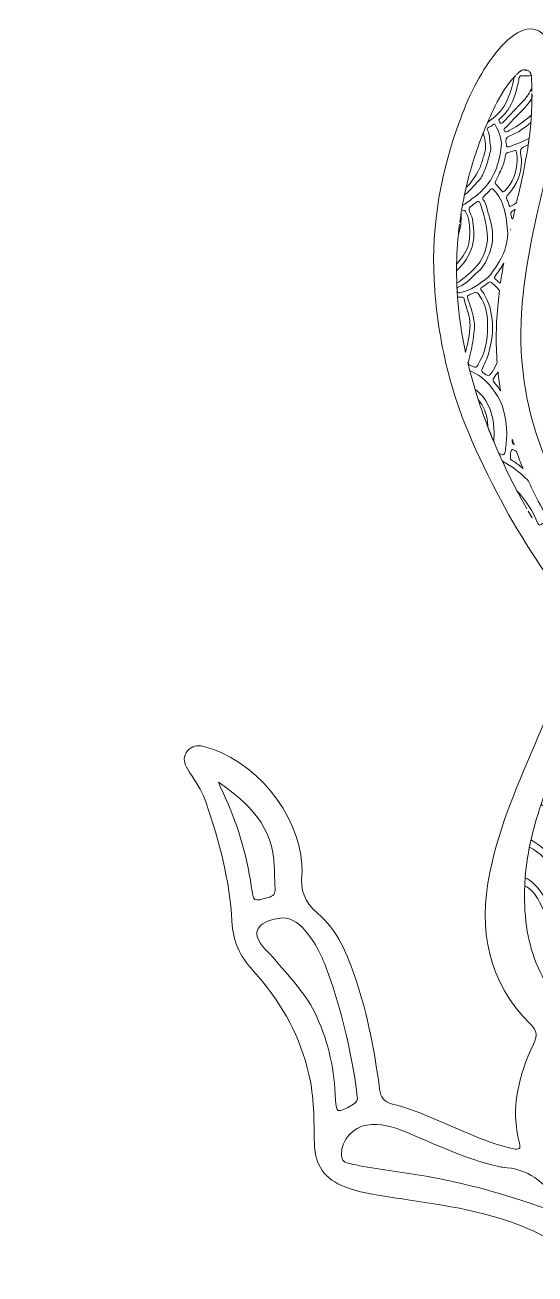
# Model space of a CAD drawing. Extents: x 77 to 1923, y -841 to -159.
# Drawn here: x 76.9 to 217.5, y -508.3 to -164 of the extents above; entities that cross this region are included whole.
import ezdxf

# ---------------------------------------------------------------- set-up
doc = ezdxf.new("R2010")
doc.units = 0
doc.header["$MEASUREMENT"] = 0
doc.layers.add('Layer 1', color=7, linetype='Continuous')

# ---------------------------------------------------------------- blocks, each defined once
blk = doc.blocks.new('block 2')
at = {"layer": 'Layer 1', "lineweight": 0}
for points, knots in [([(486.57, -602.07), (484, -600.46), (481.3, -599.05), (478.6, -597.66), (470.41, -593.45), (462.09, -589.49), (454.44, -584.3), (452.13, -582.74), (449.81, -581.17), (449.05, -578.24), (448.05, -574.36), (445.33, -572.04), (441.93, -570.34), (430.71, -564.73), (421.61, -556.45), (413.09, -547.45), (410.61, -544.84), (408.72, -542.05), (408.49, -538.1), (408.24, -533.92), (405.73, -532.17), (401.42, -531.99), (399.37, -531.9), (397.29, -531.88), (395.28, -531.51), (378.33, -528.41), (362.57, -522.06), (347.37, -514.08), (343.08, -511.82), (340.99, -509.02), (341.46, -503.96), (341.69, -501.42), (342.28, -500), (344.52, -498.76), (354.89, -493.03), (366.22, -490.66), (377.73, -488.84), (385.32, -487.64), (393.03, -487.14), (400.36, -484.61), (407.42, -482.18), (409.62, -479.19), (409.86, -471.8), (410.17, -462.85), (410.67, -453.95), (413.81, -445.41), (417.13, -436.4), (423.02, -429.13), (429.04, -421.9), (430.52, -420.12), (432.24, -418.37), (432.31, -415.9), (432.53, -408.52), (434.17, -401.36), (435.68, -394.21), (437.71, -384.58), (439.85, -374.94), (446.4, -367.07), (446.79, -366.59), (447.09, -366.02), (447.35, -365.46), (448.31, -363.31), (447.33, -361.72), (444.98, -361.62), (443.42, -361.55), (441.98, -362.06), (440.56, -362.62), (433.97, -365.2), (428.46, -369.41), (423.21, -374.07), (417.88, -378.81), (414.75, -384.65), (413.85, -391.66), (413.37, -395.38), (413.09, -399.14), (413.38, -402.91), (413.46, -403.95), (413.69, -405.02), (412.53, -405.78), (405.95, -410.06), (402.66, -416.73), (399.9, -423.66), (395.64, -434.36), (393.41, -445.58), (392.21, -457), (391.97, -459.27), (391.46, -460.73), (388.82, -461.22), (386.13, -461.71), (383.52, -462.81), (380.96, -463.85), (373.18, -467.01), (365.67, -470.81), (357.54, -473.11), (353.04, -474.38), (353.06, -474.44), (353.94, -470.1), (353.98, -469.92), (353.98, -469.74), (354.01, -469.56), (355.67, -460.59), (353.02, -452.36), (349.38, -444.4), (348.4, -442.25), (348.78, -441.12), (350.3, -439.6), (359.5, -430.39), (363.44, -419.23), (362.7, -406.26), (362.08, -395.46), (359.01, -385.33), (354.83, -375.5), (349.34, -362.59), (343.47, -349.85), (338.87, -336.56), (337.16, -331.66), (337.77, -327.78), (340.75, -323.41), (351.9, -307.08), (362.47, -290.4), (369.37, -271.69), (380, -242.84), (380.41, -214.17), (367.88, -185.77), (364.89, -178.99), (361.52, -172.3), (355.82, -167.26), (352.18, -164.05), (348.68, -164.64), (346.25, -168.77), (344.14, -172.37), (342.96, -176.26), (342.74, -180.47), (342.37, -187.61), (343.69, -194.54), (345.24, -201.44), (348.16, -214.41), (351.58, -227.26), (352.67, -240.61), (354.76, -266.24), (347.02, -288.73), (331.62, -308.92), (330.64, -310.21), (329.97, -310.55), (328.84, -309.04), (325.89, -305.09), (322.45, -301.57), (318.69, -298.38), (317.66, -297.51), (317.58, -296.83), (318.24, -295.67), (319.57, -293.34), (320.79, -290.95), (321.9, -288.51), (326.96, -277.29), (328.52, -265.68), (324.5, -253.89), (320.46, -242.03), (314.03, -231.42), (305.8, -221.95), (304.58, -220.55), (303.09, -219.35), (301.62, -218.19), (300.65, -217.43), (299.42, -216.66), (298.2, -217.56), (297.1, -218.37), (296.99, -219.69), (297.28, -220.99), (298.75, -227.45), (299.65, -234), (300.73, -240.52), (301.52, -245.24), (302.33, -249.95), (303.19, -255), (301.45, -253.75), (300.26, -251.39), (298.22, -252.77), (296.26, -254.1), (297.68, -256.19), (298.05, -257.93), (298.31, -259.15), (298.76, -260.33), (299.1, -261.54), (299.88, -264.38), (300.68, -267.21), (301.38, -270.08), (301.57, -270.86), (302.15, -272.07), (300.96, -272.43), (298.09, -273.29), (297.66, -275.73), (297.07, -278.04), (296.35, -280.89), (295.7, -283.77), (295.22, -286.67), (294.97, -288.18), (294.46, -288.54), (292.96, -288.25), (286.49, -286.98), (279.99, -286.86), (273.54, -288.34), (271.8, -288.73), (271.58, -287.84), (271.32, -286.59), (270.61, -283.18), (269.92, -279.76), (269.08, -276.38), (268.77, -275.11), (268.44, -273.48), (267.06, -273.08), (264.65, -272.39), (264.91, -270.95), (265.5, -269.2), (265.76, -268.44), (265.97, -267.66), (266.16, -266.89), (267.14, -263.08), (268.17, -259.28), (269.02, -255.44), (269.25, -254.41), (269.74, -252.99), (268.42, -252.28), (267.27, -251.65), (266.47, -252.77), (265.57, -253.29), (265.07, -253.59), (264.79, -254.34), (263.98, -254.1), (263.51, -253.26), (263.79, -252.36), (263.93, -251.52), (264.66, -246.85), (265.48, -242.18), (266.24, -237.5), (267.12, -232.04), (268.91, -226.74), (269.27, -221.18), (269.35, -220.03), (269.44, -218.76), (268.25, -218.04), (266.95, -217.24), (265.66, -217.66), (264.46, -218.36), (262.09, -219.74), (260.32, -221.77), (258.66, -223.88), (253, -231.11), (248.8, -239.19), (244.8, -247.4), (240.29, -256.65), (238.93, -266.28), (240.81, -276.36), (242.03, -282.92), (244.49, -289.04), (247.85, -294.81), (248.38, -295.72), (249.29, -296.53), (247.87, -297.74), (243.91, -301.12), (240.42, -304.96), (237.46, -309.26), (236.64, -310.45), (236.05, -310.31), (235.29, -309.23), (233.86, -307.18), (232.33, -305.2), (230.93, -303.12), (220.87, -288.24), (214.54, -272.04), (213.68, -253.92), (213.02, -239.82), (215.67, -226.16), (218.84, -212.54), (221.07, -202.98), (223.48, -193.44), (223.8, -183.55), (223.97, -178.4), (223.54, -173.33), (221.17, -168.65), (219.31, -164.99), (216.2, -164.16), (212.66, -166.21), (210.7, -167.34), (209.06, -168.86), (207.61, -170.58), (202.75, -176.33), (199.45, -182.99), (196.89, -189.96), (191.63, -204.26), (188.84, -218.9), (189.64, -234.32), (190.04, -242.16), (191.18, -249.77), (192.92, -257.29), (195.98, -270.52), (201.55, -282.81), (207.91, -294.76), (213.85, -305.92), (221.1, -316.25), (227.96, -326.82), (229.28, -328.85), (229.62, -330.71), (228.87, -333.09), (225.91, -342.39), (222.1, -351.35), (218.28, -360.3), (213.08, -372.47), (207.66, -384.55), (205.01, -397.61), (201.79, -413.41), (204.4, -427.73), (216.23, -439.44), (218.17, -441.36), (218.09, -442.67), (217.05, -444.88), (213.01, -453.55), (210.58, -462.52), (213.19, -472.15), (213.66, -473.87), (212.89, -473.99), (211.57, -473.72), (208.49, -473.11), (205.54, -472.09), (202.61, -470.97), (194.43, -467.85), (186.7, -463.56), (178.17, -461.4), (175.74, -460.78), (174.95, -459.64), (174.64, -457.32), (173.27, -447.12), (171.39, -437.02), (168.12, -427.23), (165.83, -420.36), (163.06, -413.46), (157.53, -408.79), (153.77, -405.62), (152.74, -402.46), (153.21, -398.11), (153.3, -397.22), (153.21, -396.32), (153.16, -395.43), (152.4, -381.19), (139.95, -366.25), (126.04, -362.84), (124.33, -362.42), (122.89, -362.63), (121.71, -364.09), (120.54, -365.54), (120.53, -367.01), (121.39, -368.56), (121.86, -369.42), (122.39, -370.25), (122.94, -371.07), (124.49, -373.38), (125.91, -375.76), (126.8, -378.4), (130.37, -389.03), (133.38, -399.84), (133.93, -411.05), (134.2, -416.47), (136.07, -420.64), (139.56, -424.42), (140.11, -425.01), (140.6, -425.66), (141.13, -426.26), (148.01, -434.14), (152.79, -443.1), (155.15, -453.31), (156.6, -459.55), (156.52, -465.91), (156.65, -472.26), (156.77, -478.16), (159.47, -482.18), (165.14, -484.27), (170.75, -486.32), (176.62, -486.92), (182.44, -487.78), (195.11, -489.65), (207.74, -491.7), (219.35, -497.5), (226.47, -501.05), (225.21, -498.92), (225.01, -507.25), (224.95, -509.6), (224.02, -511.16), (221.93, -512.43), (212.07, -518.38), (201.53, -522.76), (190.68, -526.45), (182.13, -529.35), (173.5, -531.96), (164.31, -532.1), (160.65, -532.16), (158.57, -534.21), (158.16, -538.27), (157.81, -541.67), (156.41, -544.38), (154.25, -546.84), (151.78, -549.68), (149.23, -552.42), (146.45, -554.96), (139.33, -561.45), (131.28, -566.6), (123.04, -571.49), (120.54, -572.96), (118.64, -574.79), (117.87, -577.67), (117.22, -580.11), (115.66, -581.86), (113.61, -583.32), (109.16, -586.49), (104.48, -589.27), (99.74, -591.99), (93.07, -595.8), (85.97, -598.87), (79.76, -603.47), (78.49, -604.4), (76.87, -605.38), (77.29, -607.27), (77.66, -608.97), (79.37, -609.36), (80.84, -609.72), (89.51, -611.88), (98.3, -613.07), (107.13, -611.15), (116.2, -609.18), (123.97, -605.02), (127.88, -595.94), (128.81, -593.77), (129.93, -593.01), (132.31, -592.72), (141.23, -591.63), (147.74, -586.24), (153.89, -580.17), (156.58, -577.52), (157.87, -573.92), (160.63, -571.39), (163.3, -568.96), (165.12, -565.97), (166.81, -562.77), (168.87, -558.85), (172.35, -556.24), (176.89, -556.9), (182.79, -557.75), (187.65, -554.68), (192.96, -553.44), (197.01, -552.49), (200.71, -550.27), (204.45, -548.34), (212.25, -544.32), (219.79, -539.86), (226.94, -534.78), (228.18, -533.91), (228.73, -534.04), (229.56, -535.36), (231.02, -537.69), (231.32, -539.93), (230.24, -542.47), (229.47, -544.28), (228.75, -546.12), (227.64, -547.75), (215.82, -565.14), (200.32, -578.06), (180.87, -586.15), (178.15, -587.28), (175.37, -588.29), (172.63, -589.37), (168.95, -590.82), (166.72, -593.3), (166.07, -597.41), (165.22, -602.71), (164.58, -608.03), (164.02, -613.37), (162.29, -630.02), (160.15, -646.58), (153.54, -662.2), (152.22, -665.31), (151.84, -668.71), (153.19, -671.88), (153.99, -673.76), (153.55, -674.97), (152.54, -676.49), (145.67, -686.97), (137.95, -696.82), (130.49, -706.88), (129.09, -708.76), (126.85, -710.85), (128.25, -713.3), (129.62, -715.68), (132.58, -715.93), (135.22, -715.88), (145.39, -715.7), (153.44, -710.85), (160.69, -704.23), (166.84, -698.63), (168.39, -691.17), (169.28, -683.42), (169.4, -682.38), (169.14, -681.2), (170.46, -680.69), (177.26, -678.06), (179.65, -672.22), (180.85, -665.8), (183.87, -649.65), (185.07, -633.35), (183.96, -616.93), (183.79, -614.5), (184.27, -612.9), (186.77, -611.9), (193.3, -609.29), (198.9, -605.11), (204.44, -600.84), (210.32, -596.31), (216.3, -591.92), (222.26, -587.5), (222.76, -587.13), (223.23, -586.32), (224.08, -586.98), (225.88, -588.37), (226.3, -592.08), (224.92, -593.96), (218.6, -602.59), (214.59, -611.99), (216.15, -622.93), (216.54, -625.62), (215.73, -627.32), (214.3, -629.42), (208.3, -638.24), (204.52, -647.72), (207.3, -658.68), (207.62, -659.92), (207.15, -660.81), (206.52, -661.65), (203.55, -665.63), (202.21, -670.24), (201.29, -675.01), (200.03, -681.54), (199.83, -688.01), (203.44, -693.97), (204.38, -695.52), (205.61, -696.94), (204.98, -698.83), (203.69, -702.72), (203.54, -706.76), (203.4, -710.75), (203.13, -717.88), (203.83, -724.93), (207.45, -731.27), (208.93, -733.87), (209.51, -736.42), (209.54, -739.38), (209.69, -754), (214.92, -766.39), (226.17, -775.98), (226.99, -776.68), (227.37, -777.38), (227.49, -778.44), (228.56, -787.74), (232.76, -795.5), (239.69, -801.64), (242.48, -804.11), (244.77, -806.88), (246.94, -809.82), (252.72, -817.67), (259.55, -824.33), (267.83, -829.62), (279.23, -836.91), (290.04, -836.74), (300.84, -828.45), (306.33, -824.22), (311.34, -819.55), (315.85, -814.32), (318.95, -810.73), (321.51, -806.55), (325.08, -803.54), (331.57, -798.08), (336.02, -791.43), (338.13, -783.41), (339.38, -778.65), (341.16, -774.64), (345.17, -771.67), (346.35, -770.79), (347.19, -769.41), (348.09, -768.19), (354.69, -759.27), (356.98, -749.02), (357.22, -738.16), (357.25, -736.75), (357.03, -735.33), (357.77, -733.97), (363.94, -722.73), (364.7, -710.86), (361.78, -698.6), (361.54, -697.6), (361.48, -696.77), (362.02, -695.81), (368.63, -684.09), (366.6, -672.78), (360.24, -661.75), (359.47, -660.43), (359.07, -659.38), (359.55, -657.81), (360.51, -654.7), (360.57, -651.49), (360.13, -648.25), (359.05, -640.5), (355.44, -633.88), (351.14, -627.55), (350.5, -626.62), (350.07, -625.79), (350.28, -624.6), (352.14, -613.83), (349.19, -604.15), (342.83, -595.58), (340.68, -592.67), (340.18, -590.65), (342.07, -587.5), (343.36, -585.36), (344, -585.45), (345.74, -586.76), (350.62, -590.45), (354.71, -594.96), (359.11, -599.16), (365.45, -605.21), (372.3, -610.46), (380.99, -612.66), (382.69, -613.1), (382.44, -614.19), (382.46, -615.3), (382.57, -625.41), (382.4, -635.52), (383.04, -645.62), (383.54, -653.66), (384.18, -661.69), (386.87, -669.36), (388.43, -673.81), (390.56, -678.03), (395.08, -680.17), (396.73, -680.95), (397.33, -681.91), (397.46, -683.54), (397.83, -688.06), (399.21, -692.29), (401.2, -696.34), (406.96, -708.06), (420.5, -716.64), (432.2, -715.91), (434.64, -715.76), (437.29, -715.37), (438.49, -713.03), (439.64, -710.79), (437.68, -708.99), (436.45, -707.3), (428.87, -696.8), (421.01, -686.48), (413.69, -675.78), (412.85, -674.56), (412.6, -673.57), (413.22, -672.13), (414.67, -668.75), (414.36, -665.33), (413.01, -661.95), (412.12, -659.71), (411.1, -657.49), (410.51, -655.17), (406.15, -638.09), (402.22, -620.87), (401.44, -603.22), (401.08, -594.89), (397.79, -590.48), (389.98, -587.84), (374.18, -582.51), (360.99, -572.89), (349.46, -560.96), (344.41, -555.75), (339.79, -550.2), (336.67, -543.55), (335.25, -540.53), (335.47, -537.7), (337.29, -534.91), (337.87, -534.03), (338.3, -533.89), (339.17, -534.51), (344.11, -538.03), (349.29, -541.16), (354.47, -544.31), (365.99, -551.31), (378.16, -556.43), (391.73, -557.56), (394.25, -557.77), (396.07, -558.68), (397.61, -560.68), (401.79, -566.15), (405.52, -571.95), (410.05, -577.16), (417.14, -585.32), (425.02, -592.09), (436.45, -592.94), (437.69, -593.03), (437.8, -593.9), (438.09, -594.72), (440.06, -600.22), (443.85, -604.14), (448.91, -606.84), (457.83, -611.6), (467.43, -612.54), (477.31, -611.47), (480.51, -611.13), (483.68, -610.45), (486.47, -608.67), (490.1, -606.35), (490.17, -604.32), (486.57, -602.07)], [0, 0, 0, 0, 1, 1, 1, 2, 2, 2, 3, 3, 3, 4, 4, 4, 5, 5, 5, 6, 6, 6, 7, 7, 7, 8, 8, 8, 9, 9, 9, 10, 10, 10, 11, 11, 11, 12, 12, 12, 13, 13, 13, 14, 14, 14, 15, 15, 15, 16, 16, 16, 17, 17, 17, 18, 18, 18, 19, 19, 19, 20, 20, 20, 21, 21, 21, 22, 22, 22, 23, 23, 23, 24, 24, 24, 25, 25, 25, 26, 26, 26, 27, 27, 27, 28, 28, 28, 29, 29, 29, 30, 30, 30, 31, 31, 31, 32, 32, 32, 33, 33, 33, 34, 34, 34, 35, 35, 35, 36, 36, 36, 37, 37, 37, 38, 38, 38, 39, 39, 39, 40, 40, 40, 41, 41, 41, 42, 42, 42, 43, 43, 43, 44, 44, 44, 45, 45, 45, 46, 46, 46, 47, 47, 47, 48, 48, 48, 49, 49, 49, 50, 50, 50, 51, 51, 51, 52, 52, 52, 53, 53, 53, 54, 54, 54, 55, 55, 55, 56, 56, 56, 57, 57, 57, 58, 58, 58, 59, 59, 59, 60, 60, 60, 61, 61, 61, 62, 62, 62, 63, 63, 63, 64, 64, 64, 65, 65, 65, 66, 66, 66, 67, 67, 67, 68, 68, 68, 69, 69, 69, 70, 70, 70, 71, 71, 71, 72, 72, 72, 73, 73, 73, 74, 74, 74, 75, 75, 75, 76, 76, 76, 77, 77, 77, 78, 78, 78, 79, 79, 79, 80, 80, 80, 81, 81, 81, 82, 82, 82, 83, 83, 83, 84, 84, 84, 85, 85, 85, 86, 86, 86, 87, 87, 87, 88, 88, 88, 89, 89, 89, 90, 90, 90, 91, 91, 91, 92, 92, 92, 93, 93, 93, 94, 94, 94, 95, 95, 95, 96, 96, 96, 97, 97, 97, 98, 98, 98, 99, 99, 99, 100, 100, 100, 101, 101, 101, 102, 102, 102, 103, 103, 103, 104, 104, 104, 105, 105, 105, 106, 106, 106, 107, 107, 107, 108, 108, 108, 109, 109, 109, 110, 110, 110, 111, 111, 111, 112, 112, 112, 113, 113, 113, 114, 114, 114, 115, 115, 115, 116, 116, 116, 117, 117, 117, 118, 118, 118, 119, 119, 119, 120, 120, 120, 121, 121, 121, 122, 122, 122, 123, 123, 123, 124, 124, 124, 125, 125, 125, 126, 126, 126, 127, 127, 127, 128, 128, 128, 129, 129, 129, 130, 130, 130, 131, 131, 131, 132, 132, 132, 133, 133, 133, 134, 134, 134, 135, 135, 135, 136, 136, 136, 137, 137, 137, 138, 138, 138, 139, 139, 139, 140, 140, 140, 141, 141, 141, 142, 142, 142, 143, 143, 143, 144, 144, 144, 145, 145, 145, 146, 146, 146, 147, 147, 147, 148, 148, 148, 149, 149, 149, 150, 150, 150, 151, 151, 151, 152, 152, 152, 153, 153, 153, 154, 154, 154, 155, 155, 155, 156, 156, 156, 157, 157, 157, 158, 158, 158, 159, 159, 159, 160, 160, 160, 161, 161, 161, 162, 162, 162, 163, 163, 163, 164, 164, 164, 165, 165, 165, 166, 166, 166, 167, 167, 167, 168, 168, 168, 169, 169, 169, 170, 170, 170, 171, 171, 171, 172, 172, 172, 173, 173, 173, 174, 174, 174, 175, 175, 175, 176, 176, 176, 177, 177, 177, 178, 178, 178, 179, 179, 179, 180, 180, 180, 181, 181, 181, 182, 182, 182, 183, 183, 183, 184, 184, 184, 185, 185, 185, 186, 186, 186, 187, 187, 187, 188, 188, 188, 189, 189, 189, 190, 190, 190, 191, 191, 191, 192, 192, 192, 193, 193, 193, 194, 194, 194, 195, 195, 195, 196, 196, 196, 197, 197, 197, 198, 198, 198, 199, 199, 199, 200, 200, 200, 201, 201, 201, 202, 202, 202, 203, 203, 203, 204, 204, 204, 205, 205, 205, 206, 206, 206, 207, 207, 207, 208, 208, 208, 209, 209, 209, 210, 210, 210, 211, 211, 211, 212, 212, 212, 213, 213, 213, 214, 214, 214, 215, 215, 215, 216, 216, 216, 217, 217, 217, 218, 218, 218, 219, 219, 219, 220, 220, 220, 221, 221, 221, 222, 222, 222, 223, 223, 223, 224, 224, 224, 225, 225, 225, 226, 226, 226, 227, 227, 227, 228, 228, 228, 229, 229, 229, 230, 230, 230, 231, 231, 231, 232, 232, 232, 233, 233, 233, 234, 234, 234, 235, 235, 235, 236, 236, 236, 237, 237, 237, 238, 238, 238, 238]), ([(212.14, -177.96), (212, -178.11), (211.86, -178.27), (211.72, -178.42), (211.3, -180.93), (210.56, -183.35), (209.4, -185.6), (208.26, -187.81), (206.46, -189.43), (204.44, -190.8), (204, -191.82), (203.58, -192.84), (203.17, -193.86), (204.17, -191.35), (205.26, -188.86), (206.46, -186.37), (207.94, -183.3), (209.77, -180.43), (212.14, -177.96)], [0, 0, 0, 0, 1, 1, 1, 2, 2, 2, 3, 3, 3, 4, 4, 4, 5, 5, 5, 6, 6, 6, 6]), ([(216.53, -179.58), (216.56, -180.17), (216.58, -180.76), (216.6, -181.36), (216.04, -182.68), (215.27, -183.89), (214.25, -184.95), (212.37, -186.89), (210.62, -188.97), (208.64, -190.81), (208.43, -191.01), (208.22, -191.38), (207.9, -190.98), (207.64, -190.64), (207.23, -190.27), (207.78, -189.83), (208.62, -189.16), (209.32, -188.36), (209.94, -187.48), (211.43, -185.35), (212.08, -182.89), (212.73, -180.44), (212.87, -179.91), (213.01, -179.39), (213.04, -178.83), (213.07, -178.33), (213.26, -177.98), (213.89, -178.05), (214.43, -178.11), (214.98, -178.06), (215.52, -178.06), (215.52, -178.05), (215.52, -178.04), (215.52, -178.04), (215.82, -178.02), (216.13, -178.01), (216.43, -177.99), (216.42, -177.92), (216.4, -177.85), (216.38, -177.77), (216.52, -178.34), (216.49, -179), (216.53, -179.58)], [0, 0, 0, 0, 1, 1, 1, 2, 2, 2, 3, 3, 3, 4, 4, 4, 5, 5, 5, 6, 6, 6, 7, 7, 7, 8, 8, 8, 9, 9, 9, 10, 10, 10, 11, 11, 11, 12, 12, 12, 13, 13, 13, 14, 14, 14, 14]), ([(212.55, -177.53), (212.49, -177.59), (212.44, -177.65), (212.38, -177.7), (212.44, -177.65), (212.49, -177.59), (212.55, -177.53)], [0, 0, 0, 0, 1, 1, 1, 2, 2, 2, 2]), ([(212.82, -177.27), (212.74, -177.34), (212.67, -177.41), (212.6, -177.48), (212.67, -177.41), (212.74, -177.34), (212.82, -177.27)], [0, 0, 0, 0, 1, 1, 1, 2, 2, 2, 2]), ([(213.03, -177.07), (212.97, -177.12), (212.91, -177.18), (212.85, -177.24), (212.91, -177.18), (212.97, -177.12), (213.03, -177.07)], [0, 0, 0, 0, 1, 1, 1, 2, 2, 2, 2]), ([(213.09, -177.02), (213.16, -176.96), (213.22, -176.91), (213.29, -176.86), (213.22, -176.91), (213.16, -176.96), (213.09, -177.02)], [0, 0, 0, 0, 1, 1, 1, 2, 2, 2, 2]), ([(213.33, -176.83), (213.4, -176.78), (213.48, -176.72), (213.56, -176.67), (213.48, -176.72), (213.4, -176.78), (213.33, -176.83)], [0, 0, 0, 0, 1, 1, 1, 2, 2, 2, 2]), ([(213.62, -176.64), (213.68, -176.61), (213.75, -176.57), (213.81, -176.54), (213.75, -176.57), (213.68, -176.61), (213.62, -176.64)], [0, 0, 0, 0, 1, 1, 1, 2, 2, 2, 2]), ([(213.88, -176.51), (213.97, -176.48), (214.06, -176.44), (214.15, -176.42), (214.06, -176.44), (213.97, -176.48), (213.88, -176.51)], [0, 0, 0, 0, 1, 1, 1, 2, 2, 2, 2]), ([(215.34, -176.52), (215.43, -176.55), (215.5, -176.59), (215.58, -176.63), (215.5, -176.59), (215.43, -176.55), (215.34, -176.52), (215.31, -176.5), (215.28, -176.5), (215.25, -176.49), (214.94, -176.47), (214.64, -176.46), (214.33, -176.44), (214.27, -176.43), (214.21, -176.43), (214.15, -176.42), (214.51, -176.33), (214.9, -176.34), (215.34, -176.52)], [0, 0, 0, 0, 1, 1, 1, 2, 2, 2, 3, 3, 3, 4, 4, 4, 5, 5, 5, 6, 6, 6, 6]), ([(215.78, -176.77), (215.74, -176.74), (215.69, -176.71), (215.64, -176.68), (215.69, -176.71), (215.74, -176.74), (215.78, -176.77)], [0, 0, 0, 0, 1, 1, 1, 2, 2, 2, 2]), ([(215.95, -176.93), (215.92, -176.89), (215.88, -176.86), (215.85, -176.83), (215.88, -176.86), (215.92, -176.89), (215.95, -176.93)], [0, 0, 0, 0, 1, 1, 1, 2, 2, 2, 2]), ([(216.09, -177.1), (216.07, -177.06), (216.04, -177.03), (216.01, -176.99), (216.04, -177.03), (216.07, -177.06), (216.09, -177.1)], [0, 0, 0, 0, 1, 1, 1, 2, 2, 2, 2]), ([(216.21, -177.3), (216.19, -177.25), (216.16, -177.21), (216.14, -177.17), (216.16, -177.21), (216.19, -177.25), (216.21, -177.3)], [0, 0, 0, 0, 1, 1, 1, 2, 2, 2, 2]), ([(216.3, -177.51), (216.28, -177.46), (216.26, -177.41), (216.24, -177.36), (216.26, -177.41), (216.28, -177.46), (216.3, -177.51)], [0, 0, 0, 0, 1, 1, 1, 2, 2, 2, 2]), ([(216.37, -177.74), (216.36, -177.68), (216.34, -177.62), (216.32, -177.56), (216.34, -177.62), (216.36, -177.68), (216.37, -177.74)], [0, 0, 0, 0, 1, 1, 1, 2, 2, 2, 2]), ([(216.62, -182.42), (216.62, -182.06), (216.61, -181.71), (216.6, -181.36), (216.61, -181.71), (216.62, -182.06), (216.62, -182.42)], [0, 0, 0, 0, 1, 1, 1, 2, 2, 2, 2]), ([(213.16, -209.58), (212.9, -210.72), (212.63, -211.86), (212.37, -213), (212.37, -213), (212.37, -212.99), (212.37, -212.99), (211.99, -213.28), (211.59, -213.55), (211.18, -213.8), (210.52, -214.2), (210.43, -214.16), (210.2, -213.42), (210.08, -213.06), (210.03, -212.65), (209.82, -212.35), (209.34, -211.69), (209.65, -211.31), (210.09, -210.78), (212.58, -207.74), (213.7, -205.11), (213.73, -201.86), (213.75, -201), (213.62, -200.15), (213.46, -199.32), (213.31, -198.58), (213.54, -198.06), (214.21, -197.73), (214.67, -197.51), (215.13, -197.28), (215.58, -197.06), (215.67, -196.45), (215.76, -195.85), (215.84, -195.24), (214.13, -196.16), (212.28, -196.95), (210.29, -197.59), (209.78, -197.76), (209.59, -197.64), (209.6, -197.12), (209.61, -197), (209.56, -196.88), (209.53, -196.77), (209.24, -195.6), (209.44, -195.04), (210.54, -194.61), (212.72, -193.76), (214.57, -192.41), (216.32, -190.9), (216.38, -190.2), (216.43, -189.5), (216.47, -188.79), (214.72, -190.47), (212.75, -191.91), (210.52, -193.06), (210.25, -193.21), (209.97, -193.34), (209.69, -193.47), (209.41, -193.6), (209.18, -193.51), (209.01, -193.26), (208.84, -193.01), (208.86, -192.76), (209.09, -192.56), (210.49, -191.4), (211.52, -189.89), (212.85, -188.67), (214.28, -187.36), (215.52, -185.88), (216.63, -184.32), (216.64, -183.85), (216.64, -183.38), (216.63, -182.92), (216.72, -191.94), (215.19, -200.79), (213.16, -209.58)], [0, 0, 0, 0, 1, 1, 1, 2, 2, 2, 3, 3, 3, 4, 4, 4, 5, 5, 5, 6, 6, 6, 7, 7, 7, 8, 8, 8, 9, 9, 9, 10, 10, 10, 11, 11, 11, 12, 12, 12, 13, 13, 13, 14, 14, 14, 15, 15, 15, 16, 16, 16, 17, 17, 17, 18, 18, 18, 19, 19, 19, 20, 20, 20, 21, 21, 21, 22, 22, 22, 23, 23, 23, 24, 24, 24, 25, 25, 25, 25]), ([(197.63, -213.64), (197.57, -213.67), (197.51, -213.7), (197.45, -213.72), (197.38, -214.15), (197.3, -214.57), (197.23, -215), (197.58, -212.94), (197.99, -210.88), (198.47, -208.83), (198.31, -209.52), (198.15, -210.2), (198.01, -210.89), (199.47, -209.75), (200.66, -208.33), (201.92, -206.98), (202.77, -206.07), (203.26, -204.91), (203.68, -203.75), (204.22, -202.29), (204.65, -200.81), (205.05, -199.32), (205.23, -198.67), (205.35, -197.99), (205.21, -197.34), (204.89, -195.92), (205.13, -194.39), (204.36, -193.05), (204.17, -192.71), (204.37, -192.42), (204.73, -192.25), (205.15, -192.04), (205.58, -191.84), (205.92, -191.48), (206.13, -191.26), (206.33, -191.3), (206.49, -191.58), (207.55, -193.42), (208.32, -195.34), (208.17, -197.55), (207.54, -203.11), (205.53, -207.96), (200.85, -211.4), (199.8, -212.17), (198.81, -213.03), (197.63, -213.64)], [0, 0, 0, 0, 1, 1, 1, 2, 2, 2, 3, 3, 3, 4, 4, 4, 5, 5, 5, 6, 6, 6, 7, 7, 7, 8, 8, 8, 9, 9, 9, 10, 10, 10, 11, 11, 11, 12, 12, 12, 13, 13, 13, 14, 14, 14, 15, 15, 15, 15]), ([(198.47, -208.83), (199.64, -203.8), (201.21, -198.81), (203.17, -193.87), (203.21, -193.94), (203.25, -194.02), (203.28, -194.12), (203.83, -195.99), (204.12, -197.87), (203.47, -199.78), (203.11, -200.86), (202.79, -201.95), (202.39, -203.02), (201.61, -205.07), (200.37, -206.78), (198.93, -208.39), (198.79, -208.55), (198.63, -208.69), (198.47, -208.83)], [0, 0, 0, 0, 1, 1, 1, 2, 2, 2, 3, 3, 3, 4, 4, 4, 5, 5, 5, 6, 6, 6, 6]), ([(208.64, -202.63), (208.9, -201.91), (209.15, -201.2), (209.2, -200.44), (209.26, -199.65), (209.59, -199.15), (210.44, -199.05), (210.83, -199), (211.22, -198.85), (211.6, -198.71), (212.06, -198.53), (212.29, -198.62), (212.38, -199.15), (212.51, -199.93), (212.58, -200.7), (212.53, -201.22), (212.53, -204.72), (211.33, -207.45), (209.13, -209.78), (208.81, -210.13), (208.57, -210.15), (208.27, -209.78), (207.76, -209.16), (207.24, -208.54), (206.7, -207.94), (206.4, -207.61), (206.47, -207.31), (206.65, -206.97), (207.37, -205.55), (208.08, -204.13), (208.64, -202.63)], [0, 0, 0, 0, 1, 1, 1, 2, 2, 2, 3, 3, 3, 4, 4, 4, 5, 5, 5, 6, 6, 6, 7, 7, 7, 8, 8, 8, 9, 9, 9, 10, 10, 10, 10]), ([(205.22, -218.23), (204.85, -216.83), (204.44, -215.44), (204.06, -214.04), (203.88, -213.37), (203.69, -212.71), (203.2, -212.19), (202.93, -211.9), (203.01, -211.64), (203.26, -211.38), (203.92, -210.73), (204.57, -210.06), (205.21, -209.4), (205.61, -208.98), (205.88, -209.28), (206.15, -209.56), (207.54, -211.04), (208.39, -212.8), (208.92, -214.73), (209.52, -216.94), (209.79, -219.2), (209.94, -221.39), (209.89, -224.76), (208.77, -227.67), (206.92, -230.32), (206.13, -231.45), (205.48, -232.7), (204.42, -233.61), (202.23, -235.5), (199.84, -237.06), (197, -237.81), (196.59, -237.92), (196.18, -237.96), (196.06, -237.47), (195.95, -236.99), (195.86, -236.41), (196.48, -236.18), (198.65, -235.35), (200.03, -233.49), (201.72, -232.06), (203.47, -230.58), (204.33, -228.5), (205.09, -226.36), (206.06, -223.63), (205.92, -220.95), (205.22, -218.23)], [0, 0, 0, 0, 1, 1, 1, 2, 2, 2, 3, 3, 3, 4, 4, 4, 5, 5, 5, 6, 6, 6, 7, 7, 7, 8, 8, 8, 9, 9, 9, 10, 10, 10, 11, 11, 11, 12, 12, 12, 13, 13, 13, 14, 14, 14, 15, 15, 15, 15]), ([(195.85, -231.77), (196.05, -231.55), (196.31, -231.28), (196.65, -230.94), (198.5, -229.05), (199.79, -226.89), (200.33, -224.24), (200.8, -221.97), (200.6, -219.75), (200.2, -217.52), (200.04, -216.68), (199.52, -215.97), (199.33, -215.12), (199.23, -214.71), (199.28, -214.45), (199.6, -214.2), (200.15, -213.78), (200.68, -213.33), (201.23, -212.92), (201.81, -212.48), (202.13, -212.53), (202.36, -213.22), (202.8, -214.52), (203.21, -215.84), (203.53, -217.17), (203.96, -218.93), (204.39, -220.69), (204.35, -223.39), (204.06, -225.83), (203.1, -228.88), (200.65, -231.29), (199.38, -232.54), (198.02, -233.7), (196.6, -234.78), (196.26, -235.03), (196.05, -235.08), (195.89, -234.88), (195.86, -233.84), (195.85, -232.81), (195.85, -231.77)], [0, 0, 0, 0, 1, 1, 1, 2, 2, 2, 3, 3, 3, 4, 4, 4, 5, 5, 5, 6, 6, 6, 7, 7, 7, 8, 8, 8, 9, 9, 9, 10, 10, 10, 11, 11, 11, 12, 12, 12, 13, 13, 13, 13]), ([(197.1, -215.85), (197.1, -215.84), (197.1, -215.82), (197.1, -215.81), (197.12, -215.67), (197.14, -215.53), (197.16, -215.39), (197.22, -215.26), (197.32, -215.17), (197.52, -215.13), (197.95, -215.06), (198.23, -215.23), (198.43, -215.63), (198.9, -216.58), (199.17, -217.58), (199.31, -218.62), (199.54, -220.26), (199.54, -221.89), (199.33, -223.53), (199.06, -225.6), (198.04, -227.29), (196.76, -228.86), (196.47, -229.22), (196.17, -229.59), (195.86, -229.94), (195.92, -226.26), (196.18, -222.61), (196.64, -218.98), (196.53, -219.89), (196.42, -220.81), (196.33, -221.72), (196.6, -220.88), (196.82, -220.02), (196.97, -219.12), (197.06, -218.56), (197.05, -217.99), (197.09, -217.45), (197.09, -216.89), (197.07, -216.37), (197.1, -215.85)], [0, 0, 0, 0, 1, 1, 1, 2, 2, 2, 3, 3, 3, 4, 4, 4, 5, 5, 5, 6, 6, 6, 7, 7, 7, 8, 8, 8, 9, 9, 9, 10, 10, 10, 11, 11, 11, 12, 12, 12, 13, 13, 13, 13]), ([(197.1, -215.81), (196.95, -216.71), (196.83, -217.61), (196.71, -218.51), (196.82, -217.61), (196.95, -216.71), (197.1, -215.81)], [0, 0, 0, 0, 1, 1, 1, 2, 2, 2, 2]), ([(210.94, -216.84), (210.68, -215.76), (210.69, -215.72), (211.63, -215.1), (211.73, -215.03), (211.83, -214.96), (211.94, -214.89), (211.94, -214.87), (211.95, -214.85), (211.95, -214.83), (211.75, -215.72), (211.54, -216.61), (211.35, -217.5), (211.35, -217.5), (211.35, -217.5), (211.35, -217.5), (211.14, -217.48), (211.04, -217.28), (210.94, -216.84)], [0, 0, 0, 0, 1, 1, 1, 2, 2, 2, 3, 3, 3, 4, 4, 4, 5, 5, 5, 6, 6, 6, 6]), ([(210.66, -220.6), (210.67, -220.54), (210.69, -220.47), (210.7, -220.4), (210.69, -220.47), (210.67, -220.54), (210.66, -220.6)], [0, 0, 0, 0, 1, 1, 1, 2, 2, 2, 2]), ([(195.86, -229.94), (195.85, -230.55), (195.85, -231.16), (195.85, -231.77), (195.85, -231.16), (195.85, -230.55), (195.86, -229.94)], [0, 0, 0, 0, 1, 1, 1, 2, 2, 2, 2]), ([(207.46, -234.95), (207.16, -234.65), (206.87, -234.33), (206.53, -234.07), (206.16, -233.8), (206.17, -233.64), (206.46, -233.25), (207.34, -232.11), (208.14, -230.93), (208.84, -229.69), (208.52, -231.5), (208.22, -233.32), (207.96, -235.14), (207.96, -235.14), (207.96, -235.13), (207.96, -235.13), (207.79, -235.19), (207.63, -235.13), (207.46, -234.95)], [0, 0, 0, 0, 1, 1, 1, 2, 2, 2, 3, 3, 3, 4, 4, 4, 5, 5, 5, 6, 6, 6, 6]), ([(196.11, -239.1), (196.01, -237.69), (195.94, -236.28), (195.89, -234.88), (195.94, -236.28), (196.01, -237.69), (196.11, -239.1)], [0, 0, 0, 0, 1, 1, 1, 2, 2, 2, 2]), ([(199.34, -255.94), (199.88, -253.97), (200.29, -251.98), (200.49, -249.94), (200.5, -249.82), (200.49, -249.7), (200.52, -249.59), (201.26, -246.65), (200.39, -243.91), (199.52, -241.17), (199.33, -240.58), (199.12, -240.01), (198.92, -239.42), (198.76, -238.95), (198.84, -238.59), (199.37, -238.41), (199.6, -238.34), (199.8, -238.21), (200.02, -238.11), (201.37, -237.5), (201.46, -237.49), (202.28, -238.78), (203.73, -241.03), (204.45, -243.51), (204.38, -246.2), (204.37, -246.53), (204.38, -246.86), (204.38, -247.28), (204.47, -250.97), (203.63, -254.51), (201.7, -257.79), (201.35, -258.4), (200.99, -258.48), (200.38, -258.2), (198.86, -257.5), (198.89, -257.53), (199.34, -255.94)], [0, 0, 0, 0, 1, 1, 1, 2, 2, 2, 3, 3, 3, 4, 4, 4, 5, 5, 5, 6, 6, 6, 7, 7, 7, 8, 8, 8, 9, 9, 9, 10, 10, 10, 11, 11, 11, 12, 12, 12, 12]), ([(202.94, -258.75), (203.5, -257.41), (204.23, -256.15), (204.62, -254.74), (205.52, -251.46), (206.06, -248.13), (205.57, -244.74), (205.19, -242.05), (204.48, -239.42), (202.69, -237.25), (202.35, -236.85), (202.38, -236.64), (202.8, -236.36), (203.43, -235.94), (204.04, -235.49), (204.64, -235.03), (204.94, -234.81), (205.19, -234.81), (205.47, -235.04), (206.29, -235.71), (207.06, -236.4), (207.67, -237.22), (207.67, -237.22), (207.67, -237.22), (207.67, -237.22), (207.52, -238.36), (207.39, -239.5), (207.27, -240.65), (206.69, -246.25), (206.63, -251.75), (207.05, -257.16), (206.59, -258), (206.13, -258.85), (205.65, -259.68), (205.38, -260.15), (204.92, -260.71), (204.42, -260.6), (203.79, -260.46), (203.16, -260.03), (202.79, -259.41), (202.66, -259.18), (202.85, -258.96), (202.94, -258.75)], [0, 0, 0, 0, 1, 1, 1, 2, 2, 2, 3, 3, 3, 4, 4, 4, 5, 5, 5, 6, 6, 6, 7, 7, 7, 8, 8, 8, 9, 9, 9, 10, 10, 10, 11, 11, 11, 12, 12, 12, 13, 13, 13, 14, 14, 14, 14]), ([(196.5, -239.07), (196.75, -239.12), (197.02, -239.05), (197.28, -239.05), (197.58, -239.06), (197.87, -239.14), (197.93, -239.49), (198.2, -241.15), (198.94, -242.69), (199.29, -244.34), (199.47, -245.19), (199.47, -246.04), (199.56, -246.72), (199.49, -249.38), (198.88, -251.83), (198.31, -254.27), (197.21, -249.18), (196.48, -244.12), (196.11, -239.1), (196.22, -239.06), (196.34, -239.05), (196.5, -239.07)], [0, 0, 0, 0, 1, 1, 1, 2, 2, 2, 3, 3, 3, 4, 4, 4, 5, 5, 5, 6, 6, 6, 7, 7, 7, 7]), ([(199.5, -259.31), (199.3, -258.52), (199.1, -257.72), (198.91, -256.93), (199.1, -257.72), (199.3, -258.52), (199.5, -259.31)], [0, 0, 0, 0, 1, 1, 1, 2, 2, 2, 2]), ([(206.07, -278.83), (206.18, -277.65), (206.24, -276.46), (206.15, -275.27), (205.84, -271.61), (204.98, -268.13), (202.17, -265.47), (201.78, -265.1), (201.37, -264.77), (200.93, -264.47), (200.42, -262.76), (199.95, -261.04), (199.5, -259.31), (202.86, -260.67), (205.27, -263.25), (207.2, -266.46), (209.11, -269.64), (209.52, -273.15), (209.67, -276.52), (209.65, -278.29), (209.45, -279.82), (209.3, -281.36), (209.27, -281.63), (209.12, -281.89), (209.01, -282.15), (208.84, -282.54), (208.58, -282.6), (208.2, -282.41), (207.96, -282.29), (207.71, -282.17), (207.45, -282.06), (207.78, -282.8), (208.12, -283.53), (208.46, -284.26), (207.63, -282.47), (206.83, -280.66), (206.07, -278.83)], [0, 0, 0, 0, 1, 1, 1, 2, 2, 2, 3, 3, 3, 4, 4, 4, 5, 5, 5, 6, 6, 6, 7, 7, 7, 8, 8, 8, 9, 9, 9, 10, 10, 10, 11, 11, 11, 12, 12, 12, 12]), ([(206.08, -261.34), (206.48, -260.76), (206.94, -260.23), (207.27, -259.6), (207.27, -259.6), (207.27, -259.6), (207.27, -259.6), (207.46, -261.39), (207.7, -263.17), (207.99, -264.93), (207.99, -264.93), (207.99, -264.93), (207.99, -264.93), (207.46, -264.08), (206.85, -263.26), (206.17, -262.49), (205.84, -262.11), (205.78, -261.75), (206.08, -261.34)], [0, 0, 0, 0, 1, 1, 1, 2, 2, 2, 3, 3, 3, 4, 4, 4, 5, 5, 5, 6, 6, 6, 6]), ([(200.93, -264.47), (201.21, -265.42), (201.5, -266.36), (201.81, -267.3), (203.21, -268.99), (204.11, -271.12), (204.35, -273.5), (204.39, -273.96), (204.44, -274.42), (204.49, -274.87), (204.99, -276.18), (205.51, -277.48), (206.04, -278.78), (204.1, -274.1), (202.38, -269.34), (200.93, -264.47)], [0, 0, 0, 0, 1, 1, 1, 2, 2, 2, 3, 3, 3, 4, 4, 4, 5, 5, 5, 5]), ([(211.7, -279.71), (211.69, -279.7), (211.68, -279.7), (211.67, -279.69), (211.33, -279.45), (211.09, -279.13), (211.18, -278.49), (211.18, -278.46), (211.2, -278.38), (211.23, -278.27), (211.23, -278.27), (211.23, -278.27), (211.23, -278.27), (211.38, -278.75), (211.54, -279.23), (211.7, -279.71)], [0, 0, 0, 0, 1, 1, 1, 2, 2, 2, 3, 3, 3, 4, 4, 4, 5, 5, 5, 5]), ([(214.16, -286.27), (214.16, -286.27), (214.16, -286.27), (214.16, -286.27), (213.3, -285.52), (212.39, -284.83), (211.4, -284.24), (211.06, -284.04), (210.61, -283.8), (210.66, -283.36), (210.74, -282.63), (210.63, -281.86), (210.97, -281.19), (211.15, -280.84), (211.51, -281.08), (211.73, -281.21), (211.93, -281.33), (212.14, -281.45), (212.35, -281.57), (212.91, -283.15), (213.52, -284.71), (214.16, -286.27)], [0, 0, 0, 0, 1, 1, 1, 2, 2, 2, 3, 3, 3, 4, 4, 4, 5, 5, 5, 6, 6, 6, 7, 7, 7, 7]), ([(221.36, -300.61), (221.36, -300.61), (221.36, -300.61), (221.36, -300.61), (221.23, -300.73), (221.04, -300.81), (220.77, -300.87), (220.16, -301.01), (219.69, -301.35), (219.19, -301.67), (218.77, -301.95), (218.51, -301.95), (218.28, -301.41), (216.83, -298.05), (214.92, -294.99), (212.49, -292.39), (211.07, -289.71), (209.73, -287.01), (208.46, -284.28), (210.99, -285.58), (213.31, -287.35), (215.44, -289.49), (215.52, -289.58), (215.6, -289.67), (215.68, -289.75), (216.01, -290.48), (216.35, -291.2), (216.7, -291.93), (218.13, -294.9), (219.68, -297.8), (221.36, -300.61)], [0, 0, 0, 0, 1, 1, 1, 2, 2, 2, 3, 3, 3, 4, 4, 4, 5, 5, 5, 6, 6, 6, 7, 7, 7, 8, 8, 8, 9, 9, 9, 10, 10, 10, 10]), ([(214.92, -288.04), (214.91, -288.02), (214.9, -288.01), (214.9, -287.99), (214.9, -288.01), (214.91, -288.02), (214.92, -288.04)], [0, 0, 0, 0, 1, 1, 1, 2, 2, 2, 2]), ([(212.49, -292.39), (212.93, -293.23), (213.38, -294.06), (213.84, -294.89), (213.38, -294.06), (212.93, -293.23), (212.49, -292.39)], [0, 0, 0, 0, 1, 1, 1, 2, 2, 2, 2]), ([(213.9, -295), (214.33, -295.79), (214.77, -296.57), (215.21, -297.35), (214.77, -296.57), (214.33, -295.79), (213.9, -295)], [0, 0, 0, 0, 1, 1, 1, 2, 2, 2, 2]), ([(215.58, -298), (215.94, -298.61), (216.29, -299.23), (216.66, -299.85), (216.29, -299.23), (215.94, -298.61), (215.58, -298)], [0, 0, 0, 0, 1, 1, 1, 2, 2, 2, 2]), ([(139.26, -401.4), (137.97, -392.33), (135.27, -383.67), (131.37, -375.39), (130.96, -374.52), (130.59, -373.63), (130.2, -372.75), (138.56, -378.42), (145.38, -385.1), (145.6, -396.03), (145.64, -397.99), (145.7, -399.95), (145.83, -401.91), (145.93, -403.39), (145.39, -404.12), (143.88, -404.53), (139.75, -405.64), (139.87, -405.71), (139.26, -401.4)], [0, 0, 0, 0, 1, 1, 1, 2, 2, 2, 3, 3, 3, 4, 4, 4, 5, 5, 5, 6, 6, 6, 6]), ([(219.64, -377.39), (220.35, -375.36), (220.88, -374.79), (222.8, -376.47), (226.05, -379.31), (229.96, -379.31), (234, -376.87), (234.18, -376.76), (234.36, -376.64), (234.54, -376.53), (234.54, -376.53), (234.53, -376.53), (234.53, -376.53), (238.4, -380.09), (241.63, -384.37), (244.26, -389.29), (244.98, -390.63), (244.9, -391.2), (243.3, -391.58), (241.72, -391.96), (240.12, -392.52), (238.74, -393.35), (237.14, -394.32), (236.38, -394.03), (235.36, -392.51), (232.17, -387.72), (228.4, -383.4), (223.82, -379.85), (222.51, -378.83), (221.15, -377.9), (219.75, -377.09), (219.71, -377.18), (219.67, -377.28), (219.64, -377.39), (219.46, -377.88), (219.3, -378.38), (219.13, -378.88), (219.68, -379.19), (220.23, -379.53), (220.77, -379.9), (226.39, -383.73), (230.59, -388.89), (234.4, -394.42), (234.89, -395.13), (234.89, -395.57), (234.15, -396.11), (232.45, -397.33), (230.9, -398.73), (229.61, -400.37), (228.86, -401.32), (228.46, -400.91), (227.95, -400.18), (225.81, -397.12), (223.46, -394.24), (220.65, -391.77), (219.3, -390.58), (217.88, -389.49), (216.36, -388.63), (216.21, -389.28), (216.07, -389.94), (215.94, -390.59), (218.8, -392.15), (221.07, -394.46), (223.15, -396.98), (224.43, -398.54), (225.56, -400.21), (226.79, -401.81), (227.35, -402.53), (227.51, -403.15), (226.93, -404), (225.41, -406.24), (224.46, -408.77), (223.29, -411.64), (222.7, -410.2), (222.25, -409.07), (221.79, -407.95), (220.66, -405.25), (219.26, -402.73), (217.11, -400.7), (216.36, -399.99), (215.57, -399.44), (214.75, -399.06), (215.32, -391.7), (217.13, -384.51), (219.64, -377.39)], [0, 0, 0, 0, 1, 1, 1, 2, 2, 2, 3, 3, 3, 4, 4, 4, 5, 5, 5, 6, 6, 6, 7, 7, 7, 8, 8, 8, 9, 9, 9, 10, 10, 10, 11, 11, 11, 12, 12, 12, 13, 13, 13, 14, 14, 14, 15, 15, 15, 16, 16, 16, 17, 17, 17, 18, 18, 18, 19, 19, 19, 20, 20, 20, 21, 21, 21, 22, 22, 22, 23, 23, 23, 24, 24, 24, 25, 25, 25, 26, 26, 26, 27, 27, 27, 28, 28, 28, 28]), ([(214.75, -399.06), (214.69, -399.79), (214.65, -400.52), (214.61, -401.25), (214.65, -400.52), (214.69, -399.79), (214.75, -399.06)], [0, 0, 0, 0, 1, 1, 1, 2, 2, 2, 2]), ([(215.12, -412.39), (214.6, -408.62), (214.45, -404.91), (214.61, -401.25), (216.22, -402.05), (217.4, -403.34), (218.23, -404.88), (220.72, -409.45), (222.65, -414.14), (221.91, -419.59), (221.46, -422.95), (221.64, -426.37), (222.31, -430.28), (221.88, -429.84), (221.45, -429.42), (221.02, -429), (221.57, -429.9), (222.15, -430.79), (222.76, -431.67), (218.76, -425.96), (216.12, -419.56), (215.12, -412.39)], [0, 0, 0, 0, 1, 1, 1, 2, 2, 2, 3, 3, 3, 4, 4, 4, 5, 5, 5, 6, 6, 6, 7, 7, 7, 7]), ([(162.4, -458.74), (161.95, -450.8), (160.26, -443.18), (156.65, -436.03), (153.84, -430.46), (149.52, -426.04), (145.55, -421.35), (144.74, -420.4), (143.83, -419.54), (142.98, -418.62), (139.35, -414.66), (140.28, -411.74), (145.6, -410.45), (146.38, -410.26), (147.18, -410.18), (147.73, -410.1), (150.97, -410.21), (152.85, -412.09), (154.59, -414.2), (157.38, -417.6), (159.11, -421.51), (160.57, -425.65), (163.98, -435.38), (166.38, -445.35), (167.98, -455.52), (168.18, -456.76), (168.26, -458.01), (168.46, -459.25), (168.62, -460.25), (168.35, -460.85), (167.41, -461.41), (162.66, -464.19), (162.71, -464.22), (162.4, -458.74)], [0, 0, 0, 0, 1, 1, 1, 2, 2, 2, 3, 3, 3, 4, 4, 4, 5, 5, 5, 6, 6, 6, 7, 7, 7, 8, 8, 8, 9, 9, 9, 10, 10, 10, 11, 11, 11, 11]), ([(224.91, -491.08), (224.27, -492.05), (223.08, -491.15), (222.22, -490.85), (211.42, -487.04), (200.48, -483.67), (189.19, -481.63), (182.86, -480.48), (176.48, -479.61), (170.13, -478.59), (168.73, -478.36), (167.33, -478.04), (165.94, -477.72), (164.59, -477.42), (164.04, -476.5), (164.11, -475.16), (164.08, -471.39), (167.32, -467.71), (171.13, -467.19), (174.8, -466.7), (178.24, -467.59), (181.58, -468.99), (189.98, -472.52), (198.2, -476.5), (207.15, -478.56), (207.59, -478.66), (208.02, -478.83), (208.46, -478.85), (215.45, -479.13), (220.22, -482.88), (223.74, -488.59), (224.24, -489.4), (225.48, -490.21), (224.91, -491.08)], [0, 0, 0, 0, 1, 1, 1, 2, 2, 2, 3, 3, 3, 4, 4, 4, 5, 5, 5, 6, 6, 6, 7, 7, 7, 8, 8, 8, 9, 9, 9, 10, 10, 10, 11, 11, 11, 11])]:
    blk.add_open_spline(points, degree=3, knots=knots, dxfattribs=at)

msp = doc.modelspace()

# ---------------------------------------------------------------- block references
at = {"layer": 'Layer 1'}
msp.add_blockref('block 2', (0, 0), dxfattribs=at)

doc.saveas('drawing.dxf')
